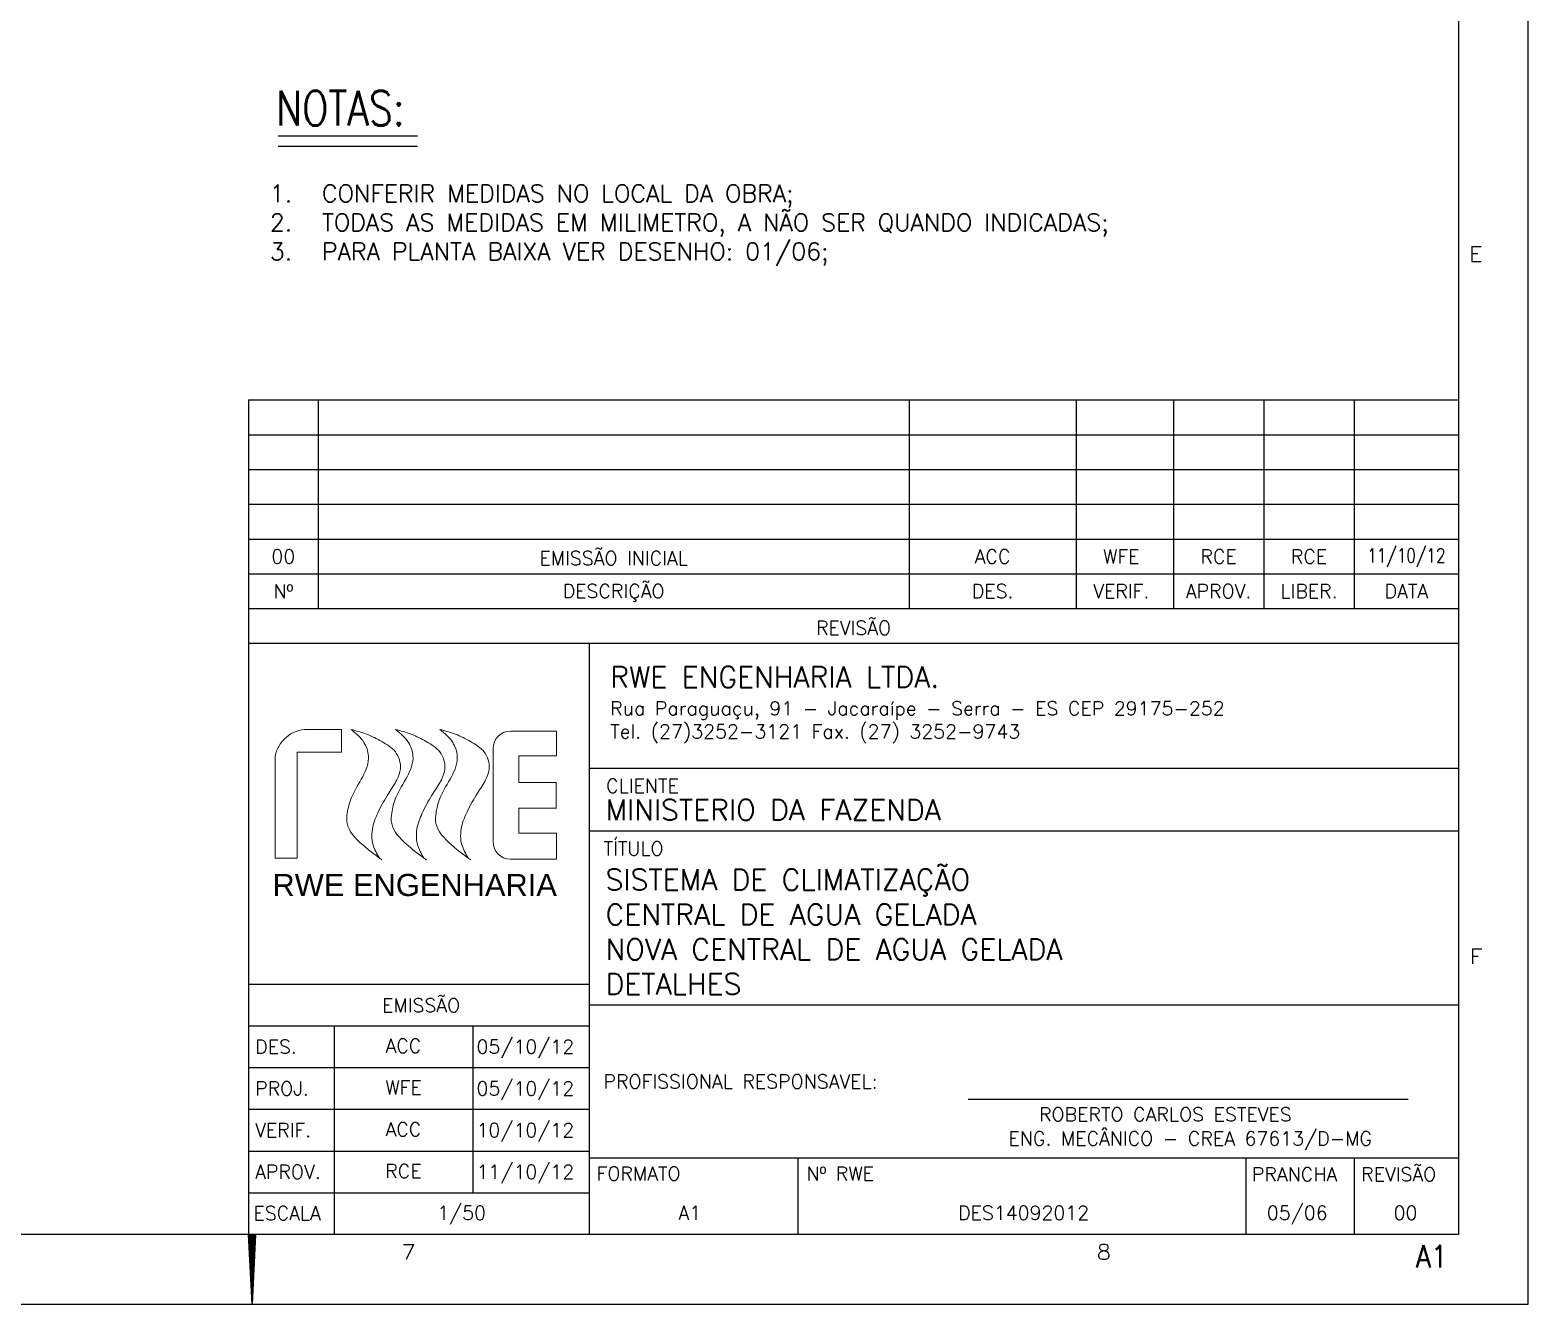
# Model space of a CAD drawing. Header units: millimetres. Extents: x -312439 to 477422, y -331570 to 212570.
# Drawn here: x 369170 to 379942, y 51395 to 60554 of the extents above; entities that cross this region are included whole.
import ezdxf
from ezdxf.enums import TextEntityAlignment as Align

# ---------------------------------------------------------------- set-up
doc = ezdxf.new("R2010")
doc.units = ezdxf.units.MM
for name, color, linetype in [('1', 7, 'Continuous'), ('2', 2, 'Continuous'), ('FORMATO A1', 1, 'Continuous')]:
    doc.layers.add(name, color=color, linetype=linetype)
doc.styles.add('ROMANS', font='romans.shx', dxfattribs={"height": 187.5})
doc.styles.get("Standard").update_dxf_attribs({"font": 'arial.ttf'})

# ---------------------------------------------------------------- blocks, each defined once
blk = doc.blocks.new('A$C2D342850')
at = {"layer": 'FORMATO A1', "color": 1, "linetype": 'Continuous'}
for p, q in [((84100, -59400), (84100, 0)), ((83294.1, -44193.44), (83428.16, -44193.44)), ((83294.1, -44193.44), (83294.1, -44410)), ((83294.1, -44296.56), (83376.6, -44296.56)), ((83294.1, -44410), (83428.16, -44410)), ((83299.27, -54293.44), (83299.27, -54510)), ((83299.27, -54293.44), (83433.33, -54293.44)), ((83299.27, -54396.56), (83381.77, -54396.56)), ((65750, -59400), (65699.5, -58400)), ((65705, -58400), (65705, -58508.91)), ((65714, -58400), (65714, -58687.13)), ((65723, -58400), (65723, -58865.35)), ((65732, -58400), (65732, -59043.56)), ((65741, -58400), (65741, -59221.78)), ((65800.5, -58400), (65750, -59400)), ((65750, -58400), (65750, -59400)), ((65759, -58400), (65759, -59221.78)), ((65768, -58400), (65768, -59043.56)), ((65777, -58400), (65777, -58865.35)), ((65786, -58400), (65786, -58687.13)), ((65795, -58400), (65795, -58508.91)), ((67927.8, -58543.44), (68072.17, -58543.44)), ((68072.17, -58543.44), (67969.05, -58760)), ((0, -59400), (84100, -59400))]:
    blk.add_line(p, q, dxfattribs=at)
at = {"layer": 'FORMATO A1', "color": 2, "linetype": 'Continuous'}
for p, q in [((83100, -1000), (83100, -58400)), ((83100, -43400.56), (83100, -46400.56)), ((83100, -58400), (2500, -58400))]:
    blk.add_line(p, q, dxfattribs=at)
at = {"layer": 'FORMATO A1', "color": 1, "linetype": 'Continuous'}
blk.add_lwpolyline([(77980.2, -58543.44), (77949.26, -58553.75), (77938.95, -58574.37), (77938.95, -58595), (77949.26, -58615.62), (77969.89, -58625.94), (78011.14, -58636.25), (78042.08, -58646.56), (78062.7, -58667.19), (78073.01, -58687.81), (78073.01, -58718.75), (78062.7, -58739.37), (78052.39, -58749.69), (78021.45, -58760), (77980.2, -58760), (77949.26, -58749.69), (77938.95, -58739.37), (77928.64, -58718.75), (77928.64, -58687.81), (77938.95, -58667.19), (77959.58, -58646.56), (77990.51, -58636.25), (78031.76, -58625.94), (78052.39, -58615.62), (78062.7, -58595), (78062.7, -58574.37), (78052.39, -58553.75), (78021.45, -58543.44), (77980.2, -58543.44)], dxfattribs=at)
at = {"layer": 'FORMATO A1', "color": 1, "linetype": 'Continuous', "style": 'ROMANS', "width": 0.875}
blk.add_text('A1', height=320, dxfattribs=at).set_placement((82943.7, -58714), align=Align.MIDDLE_RIGHT)

msp = doc.modelspace()

# ---------------------------------------------------------------- linework, layer by layer
at = {"layer": '1', "color": 1}
msp.add_line((370955.417, 59718.621, 0), (371957.647, 59718.621, 0), dxfattribs=at)
at = {"layer": '2', "color": 2}
msp.add_line((370955.417, 59793.621, 0), (371957.647, 59793.621, 0), dxfattribs=at)
at = {"layer": 'FORMATO A1', "color": 1, "linetype": 'Continuous'}
for p, q in [((379942.032, 51394.65, 0), (379942.032, 81094.65, 0)), ((371242.032, 57894.37, 0), (371242.032, 56394.37, 0)), ((375492.032, 57894.37, 0), (375492.032, 56394.37, 0)), ((376692.032, 57894.37, 0), (376692.032, 56394.37, 0)), ((377392.032, 57894.37, 0), (377392.032, 56394.37, 0)), ((378042.032, 57894.37, 0), (378042.032, 56394.37, 0)), ((378692.032, 57894.37, 0), (378692.032, 56394.37, 0)), ((370742.032, 57644.37, 0), (379442.032, 57644.37, 0)), ((370742.032, 57394.37, 0), (379442.032, 57394.37, 0)), ((370742.032, 57144.37, 0), (379442.032, 57144.37, 0)), ((370742.032, 56894.37, 0), (379442.032, 56894.37, 0)), ((370742.032, 56644.37, 0), (379442.032, 56644.37, 0)), ((370742.032, 56394.37, 0), (379442.032, 56394.37, 0)), ((370742.032, 53394.65, 0), (373192.032, 53394.65, 0)), ((371357.238, 53394.65, 0), (371357.238, 51894.65, 0)), ((372354.412, 53394.65, 0), (372354.412, 52194.65, 0)), ((370742.032, 53094.65, 0), (373192.032, 53094.65, 0)), ((370742.032, 52794.65, 0), (373192.032, 52794.65, 0)), ((375916.289, 52868.009, 0), (379080.342, 52868.009, 0)), ((370742.032, 52494.65, 0), (373192.032, 52494.65, 0)), ((377913.91, 52444.65, 0), (377913.91, 51894.65, 0)), ((378692.032, 52444.65, 0), (378692.032, 51894.65, 0)), ((337892.032, 51394.65, 0), (379942.032, 51394.65, 0))]:
    msp.add_line(p, q, dxfattribs=at)
at = {"layer": 'FORMATO A1', "color": 2, "linetype": 'Continuous'}
for p, q in [((379442.032, 80594.65, 0), (379442.032, 51894.65, 0)), ((370742.032, 57894.37, 0), (379442.032, 57894.37, 0)), ((370742.032, 57894.37, 0), (370742.032, 51894.65, 0)), ((379438.432, 56144.37, 0), (370742.032, 56144.37, 0)), ((373192.032, 56144.37, 0), (373192.032, 51894.65, 0)), ((379442.032, 55244.37, 0), (373192.032, 55244.37, 0)), ((379442.032, 54794.37, 0), (373193.832, 54794.37, 0)), ((370742.032, 53694.65, 0), (373192.032, 53694.65, 0)), ((373192.032, 53544.65, 0), (379442.032, 53544.65, 0)), ((373192.032, 52444.65, 0), (379442.032, 52444.65, 0)), ((374692.032, 52444.65, 0), (374692.032, 51894.65, 0)), ((370742.032, 52194.65, 0), (373192.032, 52194.65, 0)), ((379442.032, 51894.65, 0), (339142.032, 51894.65, 0))]:
    msp.add_line(p, q, dxfattribs=at)
at = {"layer": 'FORMATO A1', "color": 140, "linetype": 'ByBlock', "lineweight": 9}
for p, q in [((371411.559, 55525.807, 0), (371164.735, 55525.807, 0)), ((371411.559, 55361.58, 0), (371411.559, 55525.807, 0)), ((372956.162, 55512.973, 0), (372624.584, 55512.973, 0)), ((372956.162, 55334.967, 0), (372956.162, 55512.973, 0)), ((372500.012, 55388.402, 0), (372500.012, 54717.488, 0)), ((370932.779, 54599.834, 0), (370932.779, 55330.797, 0)), ((371092.7, 54599.834, 0), (371092.7, 55361.58, 0)), ((371092.7, 55361.58, 0), (371411.559, 55361.58, 0)), ((372684.602, 55144.093, 0), (372684.602, 55334.967, 0)), ((372684.602, 55334.967, 0), (372956.162, 55334.967, 0)), ((372956.162, 55144.093, 0), (372684.602, 55144.093, 0)), ((372954.016, 54959.653, 0), (372954.016, 55144.093, 0)), ((372684.602, 54779.502, 0), (372684.602, 54959.653, 0)), ((372684.602, 54959.653, 0), (372956.162, 54959.653, 0)), ((372956.162, 54779.502, 0), (372684.602, 54779.502, 0)), ((372956.162, 54592.917, 0), (372956.162, 54779.502, 0)), ((370932.779, 54599.834, 0), (371092.7, 54599.834, 0)), ((372624.584, 54592.917, 0), (372956.162, 54592.917, 0))]:
    msp.add_line(p, q, dxfattribs=at)
for centre, radius, start, end in [((371167.534, 55287.022, 0), 238.801, 90.6715209, 169.4374744), ((372624.584, 55388.402, 0), 124.572, 90, 180), ((372624.584, 54717.488, 0), 124.572, 180, 270)]:
    msp.add_arc(centre, radius, start, end, dxfattribs=at)
at = {"layer": 'FORMATO A1', "color": 11, "linetype": 'ByBlock', "lineweight": 9}
for points in [[(371478.846, 55525.58, 0), (371572.077, 55431.289, 0), (371604.481, 55335.862, 0), (371482.406, 55037.174, 0), (371451.69, 54925.026, 0), (371491.615, 54767.946, 0), (371686.253, 54598.4, 0), (371682.51, 54600.893, 0)], [(371682.51, 54600.893, 0), (371637.471, 54695.723, 0), (371635.65, 54824.863, 0), (371677.518, 54937.634, 0), (371750.333, 55068.593, 0), (371808.584, 55163.175, 0), (371834.069, 55243.205, 0), (371797.904, 55363.841, 0), (371700.431, 55438.046, 0), (371591.354, 55491.38, 0), (371478.846, 55525.58, 0)]]:
    msp.add_spline(points, degree=3, dxfattribs=at)
at = {"layer": 'FORMATO A1', "color": 142, "linetype": 'ByBlock', "lineweight": 9}
for points in [[(371798.625, 55525.58, 0), (371891.856, 55431.289, 0), (371924.26, 55335.862, 0), (371802.185, 55037.174, 0), (371771.469, 54925.026, 0), (371811.394, 54767.946, 0), (372006.032, 54598.4, 0), (372002.289, 54600.893, 0)], [(372002.289, 54600.893, 0), (371957.25, 54695.723, 0), (371955.429, 54824.863, 0), (371997.297, 54937.634, 0), (372070.112, 55068.593, 0), (372128.363, 55163.175, 0), (372153.848, 55243.205, 0), (372117.683, 55363.841, 0), (372020.21, 55438.046, 0), (371911.133, 55491.38, 0), (371798.625, 55525.58, 0)]]:
    msp.add_spline(points, degree=3, dxfattribs=at)
at = {"layer": 'FORMATO A1', "color": 100, "linetype": 'ByBlock', "lineweight": 9}
for points in [[(372117.129, 55525.58, 0), (372210.359, 55431.289, 0), (372242.763, 55335.862, 0), (372120.688, 55037.174, 0), (372089.972, 54925.026, 0), (372129.897, 54767.946, 0), (372324.535, 54598.4, 0), (372320.792, 54600.893, 0)], [(372320.792, 54600.893, 0), (372275.753, 54695.723, 0), (372273.932, 54824.863, 0), (372315.801, 54937.634, 0), (372388.615, 55068.593, 0), (372446.867, 55163.175, 0), (372472.352, 55243.205, 0), (372436.186, 55363.841, 0), (372338.713, 55438.046, 0), (372229.636, 55491.38, 0), (372117.129, 55525.58, 0)]]:
    msp.add_spline(points, degree=3, dxfattribs=at)

# ---------------------------------------------------------------- block references
at = {"layer": 'FORMATO A1', "xscale": 0.5, "yscale": 0.5, "zscale": 0.5}
msp.add_blockref('A$C2D342850', (337892.032, 81094.65, 0), dxfattribs=at)

# ---------------------------------------------------------------- texts
at = {"layer": '2', "color": 2, "style": 'ROMANS', "width": 0.8}
msp.add_text('NOTAS:', height=250, dxfattribs=at).set_placement((370939.077, 59866.516, 0))
at = {"layer": 'FORMATO A1', "color": 4, "linetype": 'Continuous', "style": 'ROMANS'}
for s, p in [('00', (370992.028, 56769.369, 0)), ('EMISSÃO INICIAL', (373367.032, 56769.37, 0)), ('ACC', (376092.032, 56769.37, 0)), ('WFE', (377017.028, 56769.369, 0)), ('RCE', (377717.028, 56769.369, 0)), ('RCE', (378367.028, 56769.369, 0))]:
    msp.add_text(s, height=100, dxfattribs=at).set_placement(p, align=Align.MIDDLE)
at = {"layer": 'FORMATO A1', "color": 4, "linetype": 'Continuous', "style": 'ROMANS', "width": 0.8}
msp.add_text('11/10/12', height=100, dxfattribs=at).set_placement((379067.032, 56769.37, 0), align=Align.MIDDLE)
at = {"layer": 'FORMATO A1', "color": 1, "linetype": 'Continuous', "style": 'ROMANS'}
for s, p in [('Nº', (370992.028, 56519.369, 0)), ('DESCRIÇÃO', (373367.032, 56519.37, 0)), ('DES.', (376092.032, 56519.37, 0)), ('VERIF.', (377017.028, 56519.369, 0)), ('APROV.', (377717.028, 56519.369, 0)), ('LIBER.', (378367.028, 56519.369, 0)), ('DATA', (379067.032, 56519.37, 0)), ('REVISÃO', (375092.032, 56269.37, 0)), ('EMISSÃO', (371982.638, 53555.349, 0))]:
    msp.add_text(s, height=100, dxfattribs=at).set_placement(p, align=Align.MIDDLE)
for s, p in [('CLIENTE', (373313.328, 55119.369, 0)), ('TÍTULO', (373293.828, 54669.369, 0)), ('DES.', (370789.553, 53244.649, 0)), ('05/10/12', (372381.042, 53244.65, 0)), ('05/10/12', (372381.042, 52944.65, 0)), ('PROFISSIONAL RESPONSAVEL:', (373293.828, 52995.004, 0)), ('PROJ.', (370789.553, 52944.649, 0)), ('ROBERTO CARLOS ESTEVES', (376425.445, 52758.305, 0)), ('VERIF.', (370789.553, 52644.649, 0)), ('10/10/12', (372381.042, 52644.65, 0)), ('ENG. MECÂNICO - CREA 67613/D-MG', (376206.153, 52584.82, 0)), ('APROV.', (370789.553, 52344.649, 0)), ('11/10/12', (372381.042, 52344.65, 0)), ('FORMATO', (373244.576, 52332.149, 0)), ('Nº RWE', (374753.878, 52332.149, 0)), ('PRANCHA', (377956.572, 52327.249, 0)), ('REVISÃO', (378742.028, 52327.249, 0)), ('ESCALA', (370777.078, 52047.199, 0))]:
    msp.add_text(s, height=100, dxfattribs=at).set_placement(p, align=Align.MIDDLE_LEFT)
at = {"layer": 'FORMATO A1', "color": 140, "linetype": 'ByBlock', "lineweight": 9}
msp.add_text('RWE ENGENHARIA', height=158.76, dxfattribs=at).set_placement((371936.602, 54407.519, 0), align=Align.MIDDLE)
at = {"layer": 'FORMATO A1', "color": 1, "linetype": 'Continuous', "style": 'ROMANS'}
for s, p in [('ACC', (371855.825, 53200.813, 0)), ('WFE', (371855.825, 52900.813, 0)), ('ACC', (371855.825, 52600.813, 0)), ('RCE', (371855.825, 52300.813, 0)), ('1/50', (372273.749, 52000.813, 0)), ('A1', (373914.662, 52000.813, 0)), ('DES14092012', (376314.916, 52000.813, 0)), ('05/06', (378282.676, 52000.813, 0)), ('00', (379060.798, 52000.813, 0))]:
    msp.add_text(s, height=100, dxfattribs=at).set_placement(p, align=Align.CENTER)
at = {"layer": 'FORMATO A1', "color": 4, "linetype": 'Continuous', "insert": (370894.882, 59441.382, 0), "char_height": 125, "width": 8276.95579, "attachment_point": 1, "style": 'ROMANS'}
msp.add_mtext('\\pxi-3,l3,t3;1.^ICONFERIR MEDIDAS NO LOCAL DA OBRA;\\P2.^ITODAS AS MEDIDAS EM MILIMETRO, A NÃO SER QUANDO INDICADAS;\\P3.^IPARA PLANTA BAIXA VER DESENHO: 01/06; ', dxfattribs=at)
at = {"layer": 'FORMATO A1', "color": 1, "linetype": 'Continuous', "insert": (373192.032, 55702.231, 0), "char_height": 150, "width": 6250, "attachment_point": 4, "style": 'ROMANS'}
msp.add_mtext('\\pxl1;RWE ENGENHARIA LTDA.\\P{\\H0.66667x;Rua Paraguaçu, 91 - Jacaraípe - Serra - ES CEP 29175-252\\PTel. (27)3252-3121 Fax. (27) 3252-9743}', dxfattribs=at)
at = {"layer": 'FORMATO A1', "color": 4, "char_height": 150, "width": 6250, "attachment_point": 1, "style": 'ROMANS'}
for s, insert in [('\\pxl1;MINISTERIO DA FAZENDA', (373158.565, 55022.188, 0)), ('\\pxl1;SISTEMA DE CLIMATIZAÇÃO\\PCENTRAL DE AGUA GELADA\\PNOVA CENTRAL DE AGUA GELADA\\PDETALHES', (373158.565, 54520.132, 0))]:
    msp.add_mtext(s, dxfattribs=dict(at, insert=insert))

doc.saveas('drawing.dxf')
